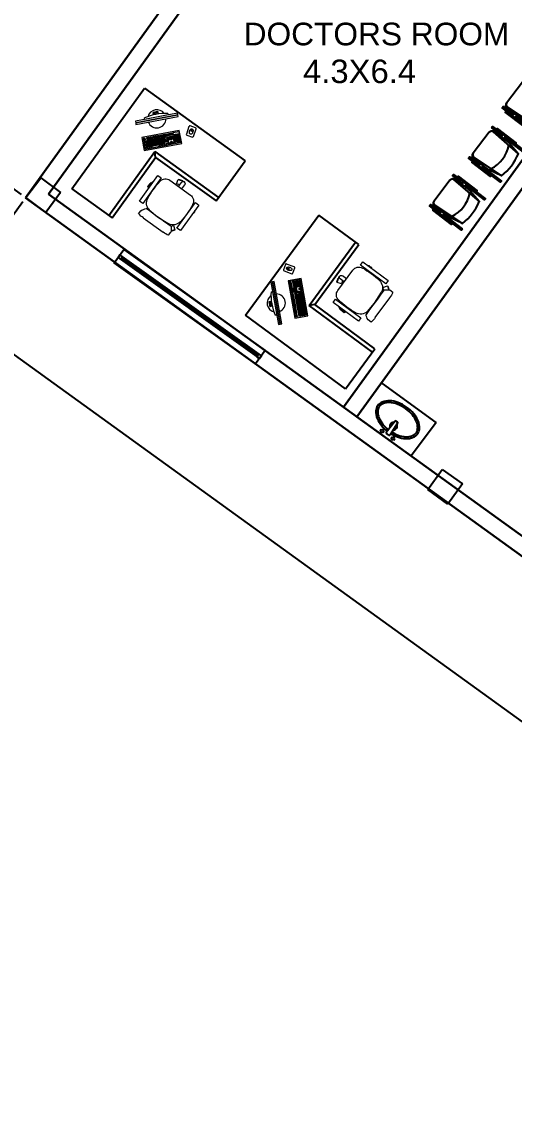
# Model space of a CAD drawing. Header units: metres. Extents: x 141303 to 146299, y 125960 to 127091.
# Drawn here: x 144839.51 to 144845.45, y 126079.54 to 126092.82 of the extents above; entities that cross this region are included whole.
import ezdxf

# ---------------------------------------------------------------- set-up
doc = ezdxf.new("R2010")
doc.units = ezdxf.units.M
doc.header["$MEASUREMENT"] = 0
for name, color, linetype in [('DIMENSION', 50, 'Continuous'), ('door', 12, 'Continuous'), ('FURNITURE', 6, 'Continuous'), ('WINDOW', 244, 'Continuous')]:
    doc.layers.add(name, color=color, linetype=linetype)
for name, color, linetype, lineweight in [('LETTERING', 50, 'Continuous', 30), ('new column', 4, 'Continuous', 25), ('NVMI_WALL', 7, 'Continuous', 30)]:
    doc.layers.add(name, color=color, linetype=linetype, lineweight=lineweight)
doc.layers.get('0').off()
doc.styles.get("Standard").update_dxf_attribs({"font": 'arial.ttf'})
doc.dimstyles.get("Standard").update_dxf_attribs({"dimtxt": 0.18, "dimasz": 0.18, "dimexe": 0.18, "dimexo": 0.0625, "dimgap": 0.09, "dimtad": 0, "dimtih": 1, "dimtoh": 1, "dimdec": 4, "dimzin": 0, "dimdsep": 46, "dimtxsty": 'Standard', "dimcen": 0.09, "dimadec": 0, "dimazin": 0, "dimtfac": 1, "dimtdec": 4, "dimtofl": 0, "dimtmove": 0, "dimatfit": 3, "dimfxl": 1, "dimtolj": 1, "dimtzin": 0, "dimarcsym": 0})

# ---------------------------------------------------------------- blocks, each defined once
blk = doc.blocks.new('*D84')
at = {"layer": 'Defpoints', "color": 0, "transparency": 16777216}
for p in [(144856.217, 126113.791), (144838.221, 126091.661), (144839.555, 126090.699)]:
    blk.add_point(p, dxfattribs=at)
at = {"layer": 'DIMENSION', "color": 0, "lineweight": -2, "transparency": 16777216}
for p, q in [((144856.166, 126113.827), (144854.736, 126114.859)), ((144854.777, 126114.607), (144846.683, 126103.389)), ((144838.326, 126091.807), (144846.42, 126103.026)), ((144839.504, 126090.735), (144838.075, 126091.767))]:
    blk.add_line(p, q, dxfattribs=at)
at = {"layer": 'DIMENSION', "color": 0, "transparency": 16777216}
for points in [[(144854.753, 126114.625), (144854.801, 126114.59), (144854.882, 126114.753)], [(144838.302, 126091.825), (144838.351, 126091.79), (144838.221, 126091.661)]]:
    blk.add_solid(points, dxfattribs=at)
at = {"layer": 'DIMENSION', "color": 0, "transparency": 16777216, "insert": (144846.552, 126103.207), "char_height": 0.18, "attachment_point": 5}
blk.add_mtext('\\A1;28.4754', dxfattribs=at)
blk = doc.blocks.new('*D87')
at = {"layer": 'Defpoints', "color": 0, "transparency": 16777216}
for p in [(144839.555, 126090.699), (144859.078, 126076.579), (144858.127, 126075.265)]:
    blk.add_point(p, dxfattribs=at)
at = {"layer": 'DIMENSION', "color": 0, "lineweight": -2, "transparency": 16777216}
for p, q in [((144839.518, 126090.648), (144838.499, 126089.239)), ((144838.75, 126089.279), (144848.114, 126082.507)), ((144857.981, 126075.37), (144848.617, 126082.143)), ((144859.041, 126076.529), (144858.022, 126075.119))]:
    blk.add_line(p, q, dxfattribs=at)
at = {"layer": 'DIMENSION', "color": 0, "transparency": 16777216}
for points in [[(144838.768, 126089.303), (144838.733, 126089.255), (144838.604, 126089.385)], [(144857.999, 126075.395), (144857.964, 126075.346), (144858.127, 126075.265)]]:
    blk.add_solid(points, dxfattribs=at)
at = {"layer": 'DIMENSION', "color": 0, "transparency": 16777216, "insert": (144848.366, 126082.325), "char_height": 0.18, "attachment_point": 5}
blk.add_mtext('\\A1;24.0935', dxfattribs=at)
blk = doc.blocks.new('LAVAMANOS A-03')
at = {"layer": 'FURNITURE'}
for p, q in [((-0.092, -0.109), (-0.116, -0.109)), ((-0.085, -0.102), (-0.085, -0.078)), ((-0.085, -0.14), (-0.085, -0.116)), ((-0.054, -0.109), (-0.078, -0.109)), ((-0.023, -0.306), (-0.03, -0.127)), ((-0.018, -0.115), (0.018, -0.115)), ((0.03, -0.127), (0.023, -0.306)), ((0.052, -0.109), (0.076, -0.109)), ((0.083, -0.102), (0.083, -0.078)), ((0.083, -0.14), (0.083, -0.116)), ((0.09, -0.109), (0.114, -0.109)), ((-0.011, -0.318), (0.011, -0.318))]:
    blk.add_line(p, q, dxfattribs=at)
for centre in [(-0.085, -0.109), (0.083, -0.109)]:
    blk.add_circle(centre, 0.0192, dxfattribs=at)
for centre, radius, start, end in [((-0.018, -0.127), 0.012, 90, 180), ((0.018, -0.127), 0.012, 360, 90), ((-0.185, -0.345), 0.129, 146.6703, 180), ((-0.095, -0.404), 0.237, 122.2055, 146.6703), ((-0.095, -0.404), 0.213, 122.2055, 146.6703), ((-0.036, -0.498), 0.348, 104.6225, 122.2055), ((-0.036, -0.498), 0.324, 104.6225, 122.2055), ((0.003, -0.647), 0.502, 93.6665, 104.6225), ((0.003, -0.647), 0.478, 93.7445, 104.6225), ((0, -0.246), 0.048, 124.3259, 240.8236), ((0, -0.246), 0.048, 300.0921, 55.6741), ((0.003, -0.647), 0.478, 75.3775, 86.9266), ((0.003, -0.647), 0.502, 75.3775, 86.9724), ((0.042, -0.498), 0.324, 57.7945, 75.3775), ((0.042, -0.498), 0.348, 57.7945, 75.3775), ((0.101, -0.404), 0.213, 33.3297, 57.7945), ((0.101, -0.404), 0.237, 33.3297, 57.7945), ((0.191, -0.345), 0.129, 0, 33.3297), ((-0.185, -0.345), 0.129, 180, 213.3297), ((-0.095, -0.286), 0.237, 213.3297, 237.7945), ((-0.185, -0.345), 0.105, 146.6703, 180), ((-0.185, -0.345), 0.105, 180, 213.3297), ((-0.095, -0.286), 0.213, 213.3297, 237.7945), ((-0.011, -0.306), 0.012, 180, 270), ((0.011, -0.306), 0.012, 270, 0), ((0.101, -0.286), 0.213, 302.2055, 326.6703), ((0.101, -0.286), 0.237, 302.2055, 326.6703), ((0.191, -0.345), 0.105, 360, 33.3297), ((0.191, -0.345), 0.105, 326.6703, 0), ((0.191, -0.345), 0.129, 326.6703, 360), ((-0.036, -0.192), 0.348, 237.7945, 255.3775), ((-0.036, -0.192), 0.324, 237.7945, 255.3775), ((0.003, -0.043), 0.502, 255.3775, 270), ((0.003, -0.043), 0.478, 255.3775, 270), ((0.003, -0.043), 0.478, 270, 284.6225), ((0.003, -0.043), 0.502, 270, 284.6225), ((0.042, -0.192), 0.324, 284.6225, 302.2055), ((0.042, -0.192), 0.348, 284.6225, 302.2055)]:
    blk.add_arc(centre, radius, start, end, dxfattribs=at)
blk = doc.blocks.new('C03_MOB-EQUIP HOSP MI-CG$0$006_URGENCIAS & TOCOCIRUGÍA$0$MOB32')
at = {"lineweight": 0}
for p, q in [((494695.875, 2134831.135, 0.043), (494695.874, 2134831.084, 0.043)), ((494696.255, 2134831.134, 0.043), (494695.875, 2134831.135, 0.043)), ((494696.255, 2134831.084, 0.043), (494696.255, 2134831.134, 0.043)), ((494695.836, 2134830.983, 0.043), (494695.835, 2134830.677, 0.043)), ((494695.874, 2134831.084, 0.043), (494696.255, 2134831.084, 0.043)), ((494696.272, 2134830.975, 0.043), (494696.281, 2134830.844, 0.043)), ((494696.281, 2134830.844, 0.043), (494696.272, 2134830.685, 0.043)), ((494696.254, 2134830.576, 0.043), (494695.874, 2134830.576, 0.043)), ((494695.874, 2134830.576, 0.043), (494695.874, 2134830.525, 0.043)), ((494696.254, 2134830.525, 0.043), (494696.254, 2134830.576, 0.043)), ((494695.874, 2134830.525, 0.043), (494696.254, 2134830.525, 0.043))]:
    blk.add_line(p, q, dxfattribs=at)
at = {"lineweight": 0, "ltscale": 15}
for p, q in [((494695.986, 2134831.149, 0.043), (494695.986, 2134831.145, 0.043)), ((494696.06, 2134831.149, 0.043), (494695.986, 2134831.149, 0.043)), ((494696.005, 2134831.154, 0.043), (494696.005, 2134831.149, 0.043)), ((494696.055, 2134831.154, 0.043), (494696.005, 2134831.154, 0.043)), ((494696.055, 2134831.149, 0.043), (494696.055, 2134831.154, 0.043)), ((494696.06, 2134831.149, 0.043), (494696.06, 2134831.135, 0.043)), ((494696.267, 2134830.994, 0.043), (494696.28, 2134831.004, 0.043)), ((494696.384, 2134831.053, 0.043), (494696.339, 2134831.053, 0.043)), ((494696.391, 2134830.978, 0.043), (494696.391, 2134830.682, 0.043)), ((494695.77, 2134830.909, 0.043), (494695.747, 2134830.836, 0.043)), ((494695.747, 2134830.836, 0.043), (494695.751, 2134830.835, 0.043)), ((494695.764, 2134830.906, 0.043), (494695.749, 2134830.859, 0.043)), ((494695.749, 2134830.859, 0.043), (494695.754, 2134830.857, 0.043)), ((494695.764, 2134830.906, 0.043), (494695.769, 2134830.905, 0.043)), ((494695.823, 2134830.892, 0.043), (494695.77, 2134830.909, 0.043)), ((494695.835, 2134830.854, 0.043), (494695.774, 2134830.854, 0.043)), ((494695.81, 2134830.854, 0.043), (494695.823, 2134830.892, 0.043)), ((494695.835, 2134830.807, 0.043), (494695.774, 2134830.807, 0.043)), ((494695.929, 2134830.586, 0.043), (494695.921, 2134830.576, 0.043)), ((494696.28, 2134830.649, 0.043), (494696.252, 2134830.629, 0.043)), ((494696.252, 2134830.629, 0.043), (494696.284, 2134830.584, 0.043)), ((494696.266, 2134830.666, 0.043), (494696.28, 2134830.655, 0.043)), ((494696.284, 2134830.584, 0.043), (494696.324, 2134830.614, 0.043)), ((494696.288, 2134830.587, 0.043), (494696.291, 2134830.583, 0.043)), ((494696.291, 2134830.583, 0.043), (494696.331, 2134830.612, 0.043)), ((494696.384, 2134830.607, 0.043), (494696.339, 2134830.607, 0.043)), ((494695.969, 2134830.516, 0.043), (494695.957, 2134830.525, 0.043)), ((494695.972, 2134830.52, 0.043), (494695.969, 2134830.516, 0.043))]:
    blk.add_line(p, q, dxfattribs=at)
for centre, radius, start, end in [((494695.986, 2134831.122, 0.043), 0.0235, 33.8153, 146.1313), ((494696.403, 2134830.891, 0.043), 0.174, 111.5435, 134.8297), ((494676.051, 2134830.839, 0.043), 20.23, 359.4516, 0.4951), ((494696.206, 2134830.998, 0.043), 0.186, 353.6723, 16.9392), ((494695.774, 2134830.83, 0.043), 0.0235, 89.9733, 269.9733), ((494696.403, 2134830.769, 0.043), 0.174, 225.1169, 248.4032), ((494696.206, 2134830.662, 0.043), 0.186, 342.9918, 6.275), ((494695.985, 2134830.539, 0.043), 0.0235, 214.0889, 325.8578)]:
    blk.add_arc(centre, radius, start, end, dxfattribs=at)
at = {"lineweight": 0}
for centre, radius, start, end in [((494695.923, 2134830.984, 0.043), 0.0879, 96.6385, 180.7086), ((494696.043, 2134830.072, 0.043), 1.008, 82.874, 97.3738), ((494696.154, 2134830.954, 0.043), 0.119, 10.1305, 83.5543), ((494695.923, 2134830.676, 0.043), 0.0879, 179.238, 263.3082), ((494696.043, 2134831.587, 0.043), 1.008, 262.5729, 277.0726), ((494696.154, 2134830.706, 0.043), 0.119, 276.3923, 349.8161)]:
    blk.add_arc(centre, radius, start, end, dxfattribs=at)
blk = doc.blocks.new('C03_MOB-EQUIP HOSP MI-CG$0$DESK 1.50 X 1.50')
for points in [[(252.496, -575.355), (253.996, -575.355)], [(252.496, -575.355), (252.496, -575.955)], [(253.996, -575.355), (253.996, -576.855)], [(252.496, -575.905), (253.446, -575.905)], [(252.496, -575.955), (253.396, -575.955)], [(253.396, -575.955), (253.446, -575.905)], [(253.396, -575.955), (253.396, -576.855)], [(253.446, -575.905), (253.446, -576.855)], [(253.396, -576.855), (253.996, -576.855)]]:
    blk.add_lwpolyline(points)
blk = doc.blocks.new('C07_MOB-C.EXT Y FARMACIA$0$01.TLAT_TRIAGE - 06$0$02.COV_LNDV_MONTAJE - 00$0$Mob  -  PC 02')
at = {"lineweight": 0}
for p, q in [((-0.394, 0.402), (-0.443, 0.316)), ((-0.32, 0.372), (-0.381, 0.406)), ((0.22, 0.459), (-0.24, 0.459)), ((-0.24, 0.459), (-0.24, 0.299)), ((-0.159, 0.444), (-0.237, 0.444)), ((-0.237, 0.444), (-0.237, 0.349)), ((-0.219, 0.44), (-0.234, 0.44)), ((-0.234, 0.44), (-0.234, 0.406)), ((-0.234, 0.406), (-0.234, 0.44)), ((-0.234, 0.406), (-0.219, 0.406)), ((-0.219, 0.403), (-0.234, 0.403)), ((-0.234, 0.403), (-0.234, 0.37)), ((-0.234, 0.37), (-0.234, 0.403)), ((-0.219, 0.406), (-0.219, 0.44)), ((-0.219, 0.37), (-0.219, 0.403)), ((-0.2, 0.44), (-0.215, 0.44)), ((-0.215, 0.44), (-0.215, 0.425)), ((-0.215, 0.425), (-0.215, 0.44)), ((-0.215, 0.425), (-0.2, 0.425)), ((-0.2, 0.421), (-0.215, 0.421)), ((-0.215, 0.421), (-0.215, 0.406)), ((-0.215, 0.406), (-0.215, 0.421)), ((-0.215, 0.406), (-0.2, 0.406)), ((-0.2, 0.403), (-0.215, 0.403)), ((-0.215, 0.403), (-0.215, 0.388)), ((-0.215, 0.388), (-0.215, 0.403)), ((-0.2, 0.425), (-0.2, 0.44)), ((-0.2, 0.406), (-0.2, 0.421)), ((-0.2, 0.388), (-0.2, 0.403)), ((-0.162, 0.44), (-0.196, 0.44)), ((-0.196, 0.44), (-0.196, 0.425)), ((-0.196, 0.425), (-0.196, 0.44)), ((-0.196, 0.425), (-0.162, 0.425)), ((-0.181, 0.421), (-0.196, 0.421)), ((-0.196, 0.421), (-0.196, 0.406)), ((-0.196, 0.406), (-0.196, 0.421)), ((-0.196, 0.406), (-0.181, 0.406)), ((-0.181, 0.403), (-0.196, 0.403)), ((-0.196, 0.403), (-0.196, 0.388)), ((-0.196, 0.388), (-0.196, 0.403)), ((-0.181, 0.406), (-0.181, 0.421)), ((-0.181, 0.388), (-0.181, 0.403)), ((-0.162, 0.421), (-0.177, 0.421)), ((-0.177, 0.421), (-0.177, 0.406)), ((-0.177, 0.406), (-0.177, 0.421)), ((-0.177, 0.406), (-0.162, 0.406)), ((-0.162, 0.403), (-0.177, 0.403)), ((-0.177, 0.403), (-0.177, 0.388)), ((-0.177, 0.388), (-0.177, 0.403)), ((-0.162, 0.425), (-0.162, 0.44)), ((-0.162, 0.406), (-0.162, 0.421)), ((-0.162, 0.388), (-0.162, 0.403)), ((-0.159, 0.349), (-0.159, 0.444)), ((-0.15, 0.349), (-0.15, 0.444)), ((-0.15, 0.444), (-0.09, 0.444)), ((-0.132, 0.442), (-0.147, 0.442)), ((-0.147, 0.442), (-0.147, 0.427)), ((-0.147, 0.427), (-0.147, 0.442)), ((-0.147, 0.427), (-0.132, 0.427)), ((-0.132, 0.427), (-0.132, 0.442)), ((-0.113, 0.442), (-0.128, 0.442)), ((-0.128, 0.442), (-0.128, 0.427)), ((-0.128, 0.427), (-0.128, 0.442)), ((-0.128, 0.427), (-0.113, 0.427)), ((-0.113, 0.424), (-0.128, 0.424)), ((-0.128, 0.424), (-0.128, 0.409)), ((-0.128, 0.409), (-0.128, 0.424)), ((-0.128, 0.409), (-0.113, 0.409)), ((-0.113, 0.427), (-0.113, 0.442)), ((-0.113, 0.409), (-0.113, 0.424)), ((-0.094, 0.442), (-0.109, 0.442)), ((-0.109, 0.442), (-0.109, 0.427)), ((-0.109, 0.427), (-0.109, 0.442)), ((-0.109, 0.427), (-0.094, 0.427)), ((-0.094, 0.427), (-0.094, 0.442)), ((-0.09, 0.444), (-0.09, 0.349)), ((-0.082, 0.349), (-0.082, 0.444)), ((0.205, 0.444), (-0.082, 0.444)), ((-0.057, 0.442), (-0.08, 0.442)), ((-0.08, 0.442), (-0.08, 0.427)), ((-0.08, 0.427), (-0.08, 0.442)), ((-0.08, 0.427), (-0.057, 0.427)), ((-0.034, 0.423), (-0.08, 0.423)), ((-0.08, 0.423), (-0.08, 0.408)), ((-0.08, 0.408), (-0.08, 0.423)), ((-0.08, 0.408), (-0.034, 0.408)), ((-0.065, 0.404), (-0.08, 0.404)), ((-0.08, 0.404), (-0.08, 0.37)), ((-0.08, 0.37), (-0.08, 0.404)), ((-0.065, 0.385), (-0.065, 0.404)), ((-0.046, 0.404), (-0.061, 0.404)), ((-0.061, 0.404), (-0.061, 0.389)), ((-0.061, 0.389), (-0.061, 0.404)), ((-0.057, 0.427), (-0.057, 0.442)), ((-0.031, 0.442), (-0.053, 0.442)), ((-0.053, 0.442), (-0.053, 0.427)), ((-0.053, 0.427), (-0.053, 0.442)), ((-0.053, 0.427), (-0.031, 0.427)), ((-0.046, 0.389), (-0.046, 0.404)), ((-0.026, 0.404), (-0.041, 0.404)), ((-0.041, 0.404), (-0.041, 0.389)), ((-0.041, 0.389), (-0.041, 0.404)), ((-0.034, 0.408), (-0.034, 0.423)), ((-0.031, 0.427), (-0.031, 0.442)), ((-0.015, 0.423), (-0.03, 0.423)), ((-0.03, 0.423), (-0.03, 0.408)), ((-0.03, 0.408), (-0.03, 0.423)), ((-0.03, 0.408), (-0.015, 0.408)), ((-0.004, 0.442), (-0.026, 0.442)), ((-0.026, 0.442), (-0.026, 0.427)), ((-0.026, 0.427), (-0.026, 0.442)), ((-0.026, 0.427), (-0.004, 0.427)), ((-0.026, 0.389), (-0.026, 0.404)), ((-0.007, 0.404), (-0.022, 0.404)), ((-0.022, 0.404), (-0.022, 0.389)), ((-0.022, 0.389), (-0.022, 0.404)), ((-0.015, 0.408), (-0.015, 0.423)), ((0.004, 0.423), (-0.011, 0.423)), ((-0.011, 0.423), (-0.011, 0.408)), ((-0.011, 0.408), (-0.011, 0.423)), ((-0.011, 0.408), (0.004, 0.408)), ((-0.007, 0.389), (-0.007, 0.404)), ((-0.004, 0.427), (-0.004, 0.442)), ((0.012, 0.404), (-0.003, 0.404)), ((-0.003, 0.404), (-0.003, 0.389)), ((-0.003, 0.389), (-0.003, 0.404)), ((0.023, 0.442), (0, 0.442)), ((0, 0.442), (0, 0.427)), ((0, 0.427), (0, 0.442)), ((0, 0.427), (0.023, 0.427)), ((0.004, 0.408), (0.004, 0.423)), ((0.024, 0.423), (0.009, 0.423)), ((0.009, 0.423), (0.009, 0.408)), ((0.009, 0.408), (0.009, 0.423)), ((0.009, 0.408), (0.024, 0.408)), ((0.012, 0.389), (0.012, 0.404)), ((0.031, 0.404), (0.016, 0.404)), ((0.016, 0.404), (0.016, 0.389)), ((0.016, 0.389), (0.016, 0.404)), ((0.023, 0.427), (0.023, 0.442)), ((0.024, 0.408), (0.024, 0.423)), ((0.123, 0.442), (0.027, 0.442)), ((0.027, 0.442), (0.027, 0.427)), ((0.027, 0.427), (0.027, 0.442)), ((0.027, 0.427), (0.123, 0.427)), ((0.043, 0.423), (0.028, 0.423)), ((0.028, 0.423), (0.028, 0.408)), ((0.028, 0.408), (0.028, 0.423)), ((0.028, 0.408), (0.043, 0.408)), ((0.031, 0.389), (0.031, 0.404)), ((0.05, 0.404), (0.035, 0.404)), ((0.035, 0.404), (0.035, 0.389)), ((0.035, 0.389), (0.035, 0.404)), ((0.043, 0.408), (0.043, 0.423)), ((0.062, 0.423), (0.047, 0.423)), ((0.047, 0.423), (0.047, 0.408)), ((0.047, 0.408), (0.047, 0.423)), ((0.047, 0.408), (0.062, 0.408)), ((0.05, 0.389), (0.05, 0.404)), ((0.069, 0.404), (0.054, 0.404)), ((0.054, 0.404), (0.054, 0.389)), ((0.054, 0.389), (0.054, 0.404)), ((0.062, 0.408), (0.062, 0.423)), ((0.081, 0.423), (0.066, 0.423)), ((0.066, 0.423), (0.066, 0.408)), ((0.066, 0.408), (0.066, 0.423)), ((0.066, 0.408), (0.081, 0.408)), ((0.069, 0.389), (0.069, 0.404)), ((0.088, 0.404), (0.073, 0.404)), ((0.073, 0.404), (0.073, 0.389)), ((0.073, 0.389), (0.073, 0.404)), ((0.081, 0.408), (0.081, 0.423)), ((0.1, 0.423), (0.085, 0.423)), ((0.085, 0.423), (0.085, 0.408)), ((0.085, 0.408), (0.085, 0.423)), ((0.085, 0.408), (0.1, 0.408)), ((0.088, 0.389), (0.088, 0.404)), ((0.108, 0.404), (0.093, 0.404)), ((0.093, 0.404), (0.093, 0.389)), ((0.093, 0.389), (0.093, 0.404)), ((0.1, 0.408), (0.1, 0.423)), ((0.119, 0.423), (0.104, 0.423)), ((0.104, 0.423), (0.104, 0.408)), ((0.104, 0.408), (0.104, 0.423)), ((0.104, 0.408), (0.119, 0.408)), ((0.108, 0.389), (0.108, 0.404)), ((0.127, 0.404), (0.112, 0.404)), ((0.112, 0.404), (0.112, 0.389)), ((0.112, 0.389), (0.112, 0.404)), ((0.119, 0.408), (0.119, 0.423)), ((0.123, 0.427), (0.123, 0.442)), ((0.138, 0.423), (0.123, 0.423)), ((0.123, 0.423), (0.123, 0.408)), ((0.123, 0.408), (0.123, 0.423)), ((0.123, 0.408), (0.138, 0.408)), ((0.15, 0.442), (0.127, 0.442)), ((0.127, 0.442), (0.127, 0.427)), ((0.127, 0.427), (0.127, 0.442)), ((0.127, 0.427), (0.15, 0.427)), ((0.127, 0.389), (0.127, 0.404)), ((0.146, 0.404), (0.131, 0.404)), ((0.131, 0.404), (0.131, 0.389)), ((0.131, 0.389), (0.131, 0.404)), ((0.138, 0.408), (0.138, 0.423)), ((0.157, 0.423), (0.142, 0.423)), ((0.142, 0.423), (0.142, 0.408)), ((0.142, 0.408), (0.142, 0.423)), ((0.142, 0.408), (0.157, 0.408)), ((0.146, 0.389), (0.146, 0.404)), ((0.15, 0.427), (0.15, 0.442)), ((0.165, 0.404), (0.15, 0.404)), ((0.15, 0.404), (0.15, 0.389)), ((0.15, 0.389), (0.15, 0.404)), ((0.177, 0.442), (0.154, 0.442)), ((0.154, 0.442), (0.154, 0.427)), ((0.154, 0.427), (0.154, 0.442)), ((0.154, 0.427), (0.177, 0.427)), ((0.157, 0.408), (0.157, 0.423)), ((0.177, 0.423), (0.162, 0.423)), ((0.162, 0.423), (0.162, 0.408)), ((0.162, 0.408), (0.162, 0.423)), ((0.162, 0.408), (0.177, 0.408)), ((0.165, 0.389), (0.165, 0.404)), ((0.184, 0.404), (0.169, 0.404)), ((0.169, 0.404), (0.169, 0.389)), ((0.169, 0.389), (0.169, 0.404)), ((0.177, 0.427), (0.177, 0.442)), ((0.177, 0.408), (0.177, 0.423)), ((0.203, 0.442), (0.181, 0.442)), ((0.181, 0.442), (0.181, 0.427)), ((0.181, 0.427), (0.181, 0.442)), ((0.181, 0.427), (0.203, 0.427)), ((0.203, 0.423), (0.181, 0.423)), ((0.181, 0.423), (0.181, 0.408)), ((0.181, 0.408), (0.181, 0.423)), ((0.181, 0.408), (0.203, 0.408)), ((0.184, 0.389), (0.184, 0.404)), ((0.203, 0.404), (0.188, 0.404)), ((0.188, 0.404), (0.188, 0.389)), ((0.188, 0.389), (0.188, 0.404)), ((0.203, 0.427), (0.203, 0.442)), ((0.203, 0.408), (0.203, 0.423)), ((0.203, 0.389), (0.203, 0.404)), ((0.205, 0.349), (0.205, 0.444)), ((0.22, 0.299), (0.22, 0.459)), ((-0.44, 0.303), (-0.379, 0.268)), ((-0.404, 0.333), (-0.402, 0.339)), ((-0.404, 0.327), (-0.404, 0.333)), ((-0.404, 0.322), (-0.404, 0.327)), ((-0.403, 0.318), (-0.404, 0.322)), ((-0.401, 0.314), (-0.403, 0.318)), ((-0.402, 0.339), (-0.4, 0.345)), ((-0.398, 0.311), (-0.401, 0.314)), ((-0.4, 0.345), (-0.397, 0.35)), ((-0.395, 0.309), (-0.398, 0.311)), ((-0.397, 0.35), (-0.394, 0.356)), ((-0.395, 0.313), (-0.396, 0.31)), ((-0.389, 0.325), (-0.395, 0.314)), ((-0.395, 0.314), (-0.394, 0.313)), ((-0.395, 0.313), (-0.395, 0.313)), ((-0.391, 0.308), (-0.395, 0.309)), ((-0.394, 0.356), (-0.39, 0.36)), ((-0.394, 0.313), (-0.387, 0.324)), ((-0.386, 0.308), (-0.391, 0.308)), ((-0.39, 0.36), (-0.385, 0.364)), ((-0.387, 0.324), (-0.389, 0.325)), ((-0.388, 0.324), (-0.383, 0.333)), ((-0.382, 0.31), (-0.386, 0.308)), ((-0.385, 0.364), (-0.381, 0.367)), ((-0.377, 0.312), (-0.382, 0.31)), ((-0.381, 0.367), (-0.376, 0.369)), ((-0.373, 0.315), (-0.377, 0.312)), ((-0.376, 0.369), (-0.371, 0.369)), ((-0.368, 0.319), (-0.373, 0.315)), ((-0.371, 0.369), (-0.367, 0.369)), ((-0.364, 0.324), (-0.368, 0.319)), ((-0.367, 0.369), (-0.364, 0.368)), ((-0.365, 0.272), (-0.316, 0.358)), ((-0.364, 0.368), (-0.36, 0.365)), ((-0.361, 0.33), (-0.364, 0.324)), ((-0.359, 0.335), (-0.361, 0.33)), ((-0.36, 0.365), (-0.358, 0.362)), ((-0.357, 0.341), (-0.359, 0.335)), ((-0.358, 0.362), (-0.356, 0.357)), ((-0.356, 0.347), (-0.357, 0.341)), ((-0.356, 0.357), (-0.356, 0.353)), ((-0.356, 0.353), (-0.356, 0.347)), ((-0.24, 0.299), (0.22, 0.299)), ((-0.237, 0.349), (-0.159, 0.349)), ((-0.159, 0.334), (-0.237, 0.334)), ((-0.237, 0.334), (-0.237, 0.314)), ((-0.237, 0.314), (-0.159, 0.314)), ((-0.234, 0.37), (-0.219, 0.37)), ((-0.219, 0.367), (-0.234, 0.367)), ((-0.234, 0.367), (-0.234, 0.352)), ((-0.234, 0.352), (-0.234, 0.367)), ((-0.234, 0.352), (-0.219, 0.352)), ((-0.219, 0.352), (-0.219, 0.367)), ((-0.215, 0.388), (-0.2, 0.388)), ((-0.2, 0.385), (-0.215, 0.385)), ((-0.215, 0.385), (-0.215, 0.37)), ((-0.215, 0.37), (-0.215, 0.385)), ((-0.215, 0.37), (-0.2, 0.37)), ((-0.2, 0.367), (-0.215, 0.367)), ((-0.215, 0.367), (-0.215, 0.352)), ((-0.215, 0.352), (-0.215, 0.367)), ((-0.215, 0.352), (-0.2, 0.352)), ((-0.2, 0.37), (-0.2, 0.385)), ((-0.2, 0.352), (-0.2, 0.367)), ((-0.196, 0.388), (-0.181, 0.388)), ((-0.181, 0.385), (-0.196, 0.385)), ((-0.196, 0.385), (-0.196, 0.37)), ((-0.196, 0.37), (-0.196, 0.385)), ((-0.196, 0.37), (-0.181, 0.37)), ((-0.181, 0.367), (-0.196, 0.367)), ((-0.196, 0.367), (-0.196, 0.352)), ((-0.196, 0.352), (-0.196, 0.367)), ((-0.196, 0.352), (-0.181, 0.352)), ((-0.181, 0.37), (-0.181, 0.385)), ((-0.181, 0.352), (-0.181, 0.367)), ((-0.177, 0.388), (-0.162, 0.388)), ((-0.162, 0.385), (-0.177, 0.385)), ((-0.177, 0.385), (-0.177, 0.37)), ((-0.177, 0.37), (-0.177, 0.385)), ((-0.177, 0.37), (-0.162, 0.37)), ((-0.162, 0.367), (-0.177, 0.367)), ((-0.177, 0.367), (-0.177, 0.352)), ((-0.177, 0.352), (-0.177, 0.367)), ((-0.177, 0.352), (-0.162, 0.352)), ((-0.162, 0.37), (-0.162, 0.385)), ((-0.162, 0.352), (-0.162, 0.367)), ((-0.159, 0.314), (-0.159, 0.334)), ((-0.09, 0.349), (-0.15, 0.349)), ((-0.15, 0.314), (-0.15, 0.334)), ((-0.15, 0.334), (-0.09, 0.334)), ((-0.09, 0.314), (-0.15, 0.314)), ((-0.132, 0.385), (-0.147, 0.385)), ((-0.147, 0.385), (-0.147, 0.37)), ((-0.147, 0.37), (-0.147, 0.385)), ((-0.147, 0.37), (-0.132, 0.37)), ((-0.132, 0.367), (-0.147, 0.367)), ((-0.147, 0.367), (-0.147, 0.352)), ((-0.147, 0.352), (-0.147, 0.367)), ((-0.147, 0.352), (-0.132, 0.352)), ((-0.132, 0.332), (-0.147, 0.332)), ((-0.147, 0.332), (-0.147, 0.317)), ((-0.147, 0.317), (-0.147, 0.332)), ((-0.147, 0.317), (-0.132, 0.317)), ((-0.132, 0.37), (-0.132, 0.385)), ((-0.132, 0.352), (-0.132, 0.367)), ((-0.132, 0.317), (-0.132, 0.332)), ((-0.113, 0.385), (-0.128, 0.385)), ((-0.128, 0.385), (-0.128, 0.37)), ((-0.128, 0.37), (-0.128, 0.385)), ((-0.128, 0.37), (-0.113, 0.37)), ((-0.113, 0.367), (-0.128, 0.367)), ((-0.128, 0.367), (-0.128, 0.352)), ((-0.128, 0.352), (-0.128, 0.367)), ((-0.128, 0.352), (-0.113, 0.352)), ((-0.113, 0.332), (-0.128, 0.332)), ((-0.128, 0.332), (-0.128, 0.317)), ((-0.128, 0.317), (-0.128, 0.332)), ((-0.128, 0.317), (-0.113, 0.317)), ((-0.113, 0.37), (-0.113, 0.385)), ((-0.113, 0.352), (-0.113, 0.367)), ((-0.113, 0.317), (-0.113, 0.332)), ((-0.094, 0.385), (-0.109, 0.385)), ((-0.109, 0.385), (-0.109, 0.37)), ((-0.109, 0.37), (-0.109, 0.385)), ((-0.109, 0.37), (-0.094, 0.37)), ((-0.094, 0.367), (-0.109, 0.367)), ((-0.109, 0.367), (-0.109, 0.352)), ((-0.109, 0.352), (-0.109, 0.367)), ((-0.109, 0.352), (-0.094, 0.352)), ((-0.094, 0.332), (-0.109, 0.332)), ((-0.109, 0.332), (-0.109, 0.317)), ((-0.109, 0.317), (-0.109, 0.332)), ((-0.109, 0.317), (-0.094, 0.317)), ((-0.094, 0.37), (-0.094, 0.385)), ((-0.094, 0.352), (-0.094, 0.367)), ((-0.094, 0.317), (-0.094, 0.332)), ((-0.09, 0.334), (-0.09, 0.314)), ((-0.082, 0.349), (0.205, 0.349)), ((-0.08, 0.37), (-0.057, 0.37)), ((-0.046, 0.366), (-0.08, 0.366)), ((-0.08, 0.366), (-0.08, 0.351)), ((-0.08, 0.351), (-0.08, 0.366)), ((-0.08, 0.351), (-0.046, 0.351)), ((-0.001, 0.334), (-0.078, 0.334)), ((-0.078, 0.334), (-0.078, 0.314)), ((-0.078, 0.314), (-0.078, 0.334)), ((-0.078, 0.314), (-0.001, 0.314)), ((-0.061, 0.332), (-0.076, 0.332)), ((-0.076, 0.332), (-0.076, 0.317)), ((-0.076, 0.317), (-0.076, 0.332)), ((-0.076, 0.317), (-0.061, 0.317)), ((-0.057, 0.385), (-0.065, 0.385)), ((-0.061, 0.389), (-0.046, 0.389)), ((-0.061, 0.317), (-0.061, 0.332)), ((-0.057, 0.37), (-0.057, 0.385)), ((-0.041, 0.332), (-0.056, 0.332)), ((-0.056, 0.332), (-0.056, 0.317)), ((-0.056, 0.317), (-0.056, 0.332)), ((-0.056, 0.317), (-0.041, 0.317)), ((-0.038, 0.385), (-0.053, 0.385)), ((-0.053, 0.385), (-0.053, 0.37)), ((-0.053, 0.37), (-0.053, 0.385)), ((-0.053, 0.37), (-0.038, 0.37)), ((-0.046, 0.351), (-0.046, 0.366)), ((-0.041, 0.389), (-0.026, 0.389)), ((-0.026, 0.366), (-0.041, 0.366)), ((-0.041, 0.366), (-0.041, 0.351)), ((-0.041, 0.351), (-0.041, 0.366)), ((-0.041, 0.351), (-0.026, 0.351)), ((-0.041, 0.317), (-0.041, 0.332)), ((-0.038, 0.37), (-0.038, 0.385)), ((-0.022, 0.332), (-0.037, 0.332)), ((-0.037, 0.332), (-0.037, 0.317)), ((-0.037, 0.317), (-0.037, 0.332)), ((-0.037, 0.317), (-0.022, 0.317)), ((-0.019, 0.385), (-0.034, 0.385)), ((-0.034, 0.385), (-0.034, 0.37)), ((-0.034, 0.37), (-0.034, 0.385)), ((-0.034, 0.37), (-0.019, 0.37)), ((-0.026, 0.351), (-0.026, 0.366)), ((-0.022, 0.389), (-0.007, 0.389)), ((-0.007, 0.366), (-0.022, 0.366)), ((-0.022, 0.366), (-0.022, 0.351)), ((-0.022, 0.351), (-0.022, 0.366)), ((-0.022, 0.351), (-0.007, 0.351)), ((-0.022, 0.317), (-0.022, 0.332)), ((-0.019, 0.37), (-0.019, 0.385)), ((-0.003, 0.332), (-0.018, 0.332)), ((-0.018, 0.332), (-0.018, 0.317)), ((-0.018, 0.317), (-0.018, 0.332)), ((-0.018, 0.317), (-0.003, 0.317)), ((0, 0.385), (-0.015, 0.385)), ((-0.015, 0.385), (-0.015, 0.37)), ((-0.015, 0.37), (-0.015, 0.385)), ((-0.015, 0.37), (0, 0.37)), ((-0.007, 0.351), (-0.007, 0.366)), ((-0.003, 0.389), (0.012, 0.389)), ((0.012, 0.366), (-0.003, 0.366)), ((-0.003, 0.366), (-0.003, 0.351)), ((-0.003, 0.351), (-0.003, 0.366)), ((-0.003, 0.351), (0.012, 0.351)), ((-0.003, 0.317), (-0.003, 0.332)), ((-0.001, 0.314), (-0.001, 0.334)), ((0, 0.37), (0, 0.385)), ((0.019, 0.385), (0.004, 0.385)), ((0.004, 0.385), (0.004, 0.37)), ((0.004, 0.37), (0.004, 0.385)), ((0.004, 0.37), (0.019, 0.37)), ((0.083, 0.334), (0.006, 0.334)), ((0.006, 0.334), (0.006, 0.314)), ((0.006, 0.314), (0.006, 0.334)), ((0.006, 0.314), (0.083, 0.314)), ((0.024, 0.332), (0.009, 0.332)), ((0.009, 0.332), (0.009, 0.317)), ((0.009, 0.317), (0.009, 0.332)), ((0.009, 0.317), (0.024, 0.317)), ((0.012, 0.351), (0.012, 0.366)), ((0.016, 0.389), (0.031, 0.389)), ((0.031, 0.366), (0.016, 0.366)), ((0.016, 0.366), (0.016, 0.351)), ((0.016, 0.351), (0.016, 0.366)), ((0.016, 0.351), (0.031, 0.351)), ((0.019, 0.37), (0.019, 0.385)), ((0.039, 0.385), (0.024, 0.385)), ((0.024, 0.385), (0.024, 0.37)), ((0.024, 0.37), (0.024, 0.385)), ((0.024, 0.37), (0.039, 0.37)), ((0.024, 0.317), (0.024, 0.332)), ((0.043, 0.332), (0.028, 0.332)), ((0.028, 0.332), (0.028, 0.317)), ((0.028, 0.317), (0.028, 0.332)), ((0.028, 0.317), (0.043, 0.317)), ((0.031, 0.351), (0.031, 0.366)), ((0.035, 0.389), (0.05, 0.389)), ((0.05, 0.366), (0.035, 0.366)), ((0.035, 0.366), (0.035, 0.351)), ((0.035, 0.351), (0.035, 0.366)), ((0.035, 0.351), (0.05, 0.351)), ((0.039, 0.37), (0.039, 0.385)), ((0.058, 0.385), (0.043, 0.385)), ((0.043, 0.385), (0.043, 0.37)), ((0.043, 0.37), (0.043, 0.385)), ((0.043, 0.37), (0.058, 0.37)), ((0.043, 0.317), (0.043, 0.332)), ((0.062, 0.332), (0.047, 0.332)), ((0.047, 0.332), (0.047, 0.317)), ((0.047, 0.317), (0.047, 0.332)), ((0.047, 0.317), (0.062, 0.317)), ((0.05, 0.351), (0.05, 0.366)), ((0.054, 0.389), (0.069, 0.389)), ((0.069, 0.366), (0.054, 0.366)), ((0.054, 0.366), (0.054, 0.351)), ((0.054, 0.351), (0.054, 0.366)), ((0.054, 0.351), (0.069, 0.351)), ((0.058, 0.37), (0.058, 0.385)), ((0.077, 0.385), (0.062, 0.385)), ((0.062, 0.385), (0.062, 0.37)), ((0.062, 0.37), (0.062, 0.385)), ((0.062, 0.37), (0.077, 0.37)), ((0.062, 0.317), (0.062, 0.332)), ((0.081, 0.332), (0.066, 0.332)), ((0.066, 0.332), (0.066, 0.317)), ((0.066, 0.317), (0.066, 0.332)), ((0.066, 0.317), (0.081, 0.317)), ((0.069, 0.351), (0.069, 0.366)), ((0.073, 0.389), (0.088, 0.389)), ((0.088, 0.366), (0.073, 0.366)), ((0.073, 0.366), (0.073, 0.351)), ((0.073, 0.351), (0.073, 0.366)), ((0.073, 0.351), (0.088, 0.351)), ((0.077, 0.37), (0.077, 0.385)), ((0.096, 0.385), (0.081, 0.385)), ((0.081, 0.385), (0.081, 0.37)), ((0.081, 0.37), (0.081, 0.385)), ((0.081, 0.37), (0.096, 0.37)), ((0.081, 0.317), (0.081, 0.332)), ((0.083, 0.314), (0.083, 0.334)), ((0.088, 0.351), (0.088, 0.366)), ((0.167, 0.334), (0.09, 0.334)), ((0.09, 0.334), (0.09, 0.314)), ((0.09, 0.314), (0.09, 0.334)), ((0.09, 0.314), (0.167, 0.314)), ((0.093, 0.389), (0.108, 0.389)), ((0.108, 0.366), (0.093, 0.366)), ((0.093, 0.366), (0.093, 0.351)), ((0.093, 0.351), (0.093, 0.366)), ((0.093, 0.351), (0.108, 0.351)), ((0.108, 0.332), (0.093, 0.332)), ((0.093, 0.332), (0.093, 0.317)), ((0.093, 0.317), (0.093, 0.332)), ((0.093, 0.317), (0.108, 0.317)), ((0.096, 0.37), (0.096, 0.385)), ((0.115, 0.385), (0.1, 0.385)), ((0.1, 0.385), (0.1, 0.37)), ((0.1, 0.37), (0.1, 0.385)), ((0.1, 0.37), (0.115, 0.37)), ((0.108, 0.351), (0.108, 0.366)), ((0.108, 0.317), (0.108, 0.332)), ((0.112, 0.389), (0.127, 0.389)), ((0.127, 0.366), (0.112, 0.366)), ((0.112, 0.366), (0.112, 0.351)), ((0.112, 0.351), (0.112, 0.366)), ((0.112, 0.351), (0.127, 0.351)), ((0.127, 0.332), (0.112, 0.332)), ((0.112, 0.332), (0.112, 0.317)), ((0.112, 0.317), (0.112, 0.332)), ((0.112, 0.317), (0.127, 0.317)), ((0.115, 0.37), (0.115, 0.385)), ((0.134, 0.385), (0.119, 0.385)), ((0.119, 0.385), (0.119, 0.37)), ((0.119, 0.37), (0.119, 0.385)), ((0.119, 0.37), (0.134, 0.37)), ((0.127, 0.351), (0.127, 0.366)), ((0.127, 0.317), (0.127, 0.332)), ((0.131, 0.389), (0.146, 0.389)), ((0.146, 0.366), (0.131, 0.366)), ((0.131, 0.366), (0.131, 0.351)), ((0.131, 0.351), (0.131, 0.366)), ((0.131, 0.351), (0.146, 0.351)), ((0.146, 0.332), (0.131, 0.332)), ((0.131, 0.332), (0.131, 0.317)), ((0.131, 0.317), (0.131, 0.332)), ((0.131, 0.317), (0.146, 0.317)), ((0.134, 0.37), (0.134, 0.385)), ((0.153, 0.385), (0.138, 0.385)), ((0.138, 0.385), (0.138, 0.37)), ((0.138, 0.37), (0.138, 0.385)), ((0.138, 0.37), (0.153, 0.37)), ((0.146, 0.351), (0.146, 0.366)), ((0.146, 0.317), (0.146, 0.332)), ((0.15, 0.389), (0.165, 0.389)), ((0.165, 0.366), (0.15, 0.366)), ((0.15, 0.366), (0.15, 0.351)), ((0.15, 0.351), (0.15, 0.366)), ((0.15, 0.351), (0.165, 0.351)), ((0.165, 0.332), (0.15, 0.332)), ((0.15, 0.332), (0.15, 0.317)), ((0.15, 0.317), (0.15, 0.332)), ((0.15, 0.317), (0.165, 0.317)), ((0.153, 0.37), (0.153, 0.385)), ((0.172, 0.385), (0.157, 0.385)), ((0.157, 0.385), (0.157, 0.37)), ((0.157, 0.37), (0.157, 0.385)), ((0.157, 0.37), (0.172, 0.37)), ((0.165, 0.351), (0.165, 0.366)), ((0.165, 0.317), (0.165, 0.332)), ((0.167, 0.314), (0.167, 0.334)), ((0.169, 0.389), (0.184, 0.389)), ((0.184, 0.366), (0.169, 0.366)), ((0.169, 0.366), (0.169, 0.351)), ((0.169, 0.351), (0.169, 0.366)), ((0.169, 0.351), (0.184, 0.351)), ((0.172, 0.37), (0.172, 0.385)), ((0.203, 0.385), (0.177, 0.385)), ((0.177, 0.385), (0.177, 0.37)), ((0.177, 0.37), (0.177, 0.385)), ((0.177, 0.37), (0.203, 0.37)), ((0.184, 0.351), (0.184, 0.366)), ((0.205, 0.334), (0.186, 0.334)), ((0.186, 0.334), (0.186, 0.314)), ((0.186, 0.314), (0.186, 0.334)), ((0.186, 0.314), (0.205, 0.314)), ((0.188, 0.389), (0.203, 0.389)), ((0.203, 0.366), (0.188, 0.366)), ((0.188, 0.366), (0.188, 0.351)), ((0.188, 0.351), (0.188, 0.366)), ((0.188, 0.351), (0.203, 0.351)), ((0.203, 0.332), (0.188, 0.332)), ((0.188, 0.332), (0.188, 0.317)), ((0.188, 0.317), (0.188, 0.332)), ((0.188, 0.317), (0.203, 0.317)), ((0.203, 0.37), (0.203, 0.385)), ((0.203, 0.351), (0.203, 0.366)), ((0.203, 0.317), (0.203, 0.332)), ((0.205, 0.314), (0.205, 0.334)), ((0.205, 0.314), (0.205, 0.334)), ((-0.03, 0.055), (-0.03, 0.026)), ((-0.03, 0.043), (0.03, 0.043)), ((-0.03, 0.038), (0.03, 0.038)), ((-0.03, 0.034), (0.03, 0.034)), ((-0.03, 0.029), (0.03, 0.029)), ((-0.03, 0.026), (0.03, 0.026)), ((0.03, 0.055), (0.03, 0.026))]:
    blk.add_line(p, q, dxfattribs=at)
for points in [[(0.26, 0.13), (-0.26, 0.13), (-0.26, 0.11), (0.26, 0.11)], [(0.26, 0.11), (-0.26, 0.11), (-0.26, 0.09), (0.26, 0.09)]]:
    blk.add_lwpolyline(points, close=True, dxfattribs=at)
for points in [[(-0.143, 0.072), (-0.143, 0.09)], [(-0.143, 0.09), (0.143, 0.09)], [(0.143, 0.09), (0.143, 0.072)]]:
    blk.add_lwpolyline(points, dxfattribs=at)
for centre, radius, start, end in [((-0.386, 0.397), 0.01, 60.3633, 150.3633), ((-0.435, 0.311), 0.01, 150.3633, 240.3633), ((-0.364, 0.368), 0.0392, 208.332, 272.3946), ((-0.388, 0.317), 0.00805, 97.1124, 203.6142), ((-0.395, 0.321), 0.00805, 277.1124, 23.6142), ((-0.374, 0.277), 0.01, 240.3633, 330.3633), ((-0.325, 0.363), 0.01, 330.3633, 60.3633), ((0, 0.11), 0.11, 10.4916, 169.5084), ((0, 0.651), 0.596, 256.1191, 283.881), ((0, 0.11), 0.11, 205.0741, 334.9259)]:
    blk.add_arc(centre, radius, start, end, dxfattribs=at)
blk = doc.blocks.new('18140101')
for p, q in [((-0.475, -0.068), (-0.483, -0.068)), ((-0.068, -0.068), (-0.059, -0.068))]:
    blk.add_line(p, q)
for points in [[(-0.492, -0.076), (-0.492, -0.208), (-0.51, -0.208), (-0.51, 0.276), (-0.492, 0.276), (-0.492, 0.012, 0.414214), (-0.483, 0.003), (-0.475, 0.003)], [(-0.068, 0.003), (-0.059, 0.003, 0.414214), (-0.051, 0.012), (-0.051, 0.276), (-0.033, 0.276), (-0.033, -0.208), (-0.051, -0.208), (-0.051, -0.076)], [(-0.43, -0.2, -0.414214), (-0.475, -0.156), (-0.475, 0.074), (-0.439, 0.239), (-0.465, -0.161, 0.392815), (-0.43, -0.2), (-0.112, -0.2, 0.392815), (-0.078, -0.161), (-0.104, 0.239), (-0.068, 0.074), (-0.068, -0.156, -0.414214), (-0.112, -0.2)], [(-0.51, 0.012, 0.414214), (-0.483, -0.015), (-0.475, -0.015)], [(-0.068, -0.015), (-0.059, -0.015, 0.414214), (-0.033, 0.012, 0.414214)], [(-0.475, -0.05), (-0.483, -0.05, 0.414214), (-0.51, -0.076, 0.414214)], [(-0.033, -0.076, 0.414214), (-0.059, -0.05), (-0.068, -0.05)]]:
    blk.add_lwpolyline(points, format="xyb")
for points in [[(-0.51, 0.138), (-0.528, 0.138), (-0.528, -0.147), (-0.51, -0.147)], [(-0.033, 0.138), (-0.015, 0.138), (-0.015, -0.147), (-0.033, -0.147)]]:
    blk.add_lwpolyline(points)
for centre, radius, start, end in [((-0.271, -0.445), 0.704, 76.2765, 103.7235), ((-0.272, -0.28), 0.406, 64.1271, 115.8575), ((-0.483, -0.076), 0.00883, 90, 180), ((-0.059, -0.076), 0.00883, 0, 90)]:
    blk.add_arc(centre, radius, start, end)
blk = doc.blocks.new('C05 _MUROS URGENCIAS Y TOCOCIRUGÍA$0$VENTANA FACH  2.10 X 1.00')
at = {"elevation": 0}
for points in [[(194.2, -606.543), (194.2, -606.583), (194.24, -606.583), (194.24, -606.543)], [(196.26, -606.543), (196.26, -606.583), (196.3, -606.583), (196.3, -606.543)]]:
    blk.add_lwpolyline(points, close=True, dxfattribs=at)
at = {"layer": 'door', "linetype": 'ByBlock', "elevation": 0}
for points in [[(196.3, -606.663), (194.2, -606.663), (194.2, -606.463), (196.3, -606.463), (196.3, -606.663)], [(194.24, -606.553), (196.26, -606.553)], [(194.24, -606.563), (196.26, -606.563)], [(194.24, -606.573), (196.26, -606.573)]]:
    blk.add_lwpolyline(points, dxfattribs=at)
blk.add_lwpolyline([(194.2, -606.583), (196.3, -606.583), (196.3, -606.543), (194.2, -606.543)], close=True, dxfattribs=at)

msp = doc.modelspace()

# ---------------------------------------------------------------- linework, layer by layer
at = {"layer": 'FURNITURE'}
for q in [(144843.86571, 126088.45035), (144844.21333, 126087.58202)]:
    msp.add_line((144844.51296, 126087.98017), q, dxfattribs=at)
at = {"layer": 'new column'}
for p, q in [((144839.55497, 126090.69884), (144839.7348, 126090.93897)), ((144839.7348, 126090.93897), (144839.97493, 126090.75914)), ((144839.97493, 126090.75914), (144839.7951, 126090.51901)), ((144839.7951, 126090.51901), (144839.55497, 126090.69884)), ((144844.41033, 126087.16913), (144844.58427, 126087.41356)), ((144844.58427, 126087.41356), (144844.8287, 126087.23962)), ((144844.65476, 126086.99519), (144844.41033, 126087.16913)), ((144844.8287, 126087.23962), (144844.65476, 126086.99519))]:
    msp.add_line(p, q, dxfattribs=at)
at = {"layer": 'NVMI_WALL'}
for p, q in [((144839.55072, 126090.69773), (144849.52698, 126104.53873)), ((144839.82974, 126090.7428), (144843.62689, 126096.01094)), ((144843.39262, 126088.16674), (144846.67022, 126092.69993)), ((144843.55469, 126088.04956), (144846.19718, 126091.70433)), ((144839.82974, 126090.7428), (144844.60817, 126087.28787)), ((144839.55072, 126090.69773), (144859.07765, 126076.57926)), ((144843.55469, 126088.04956), (144848.1738, 126084.70983))]:
    msp.add_line(p, q, dxfattribs=at)

# ---------------------------------------------------------------- block references
at = {"layer": 'FURNITURE', "lineweight": 5, "rotation": 232.7066769525115}
for p in [(144845.45484, 126091.63267), (144845.05034, 126091.02554), (144844.57787, 126090.44796)]:
    msp.add_blockref('18140101', p, dxfattribs=at)
at = {"layer": 'FURNITURE', "linetype": 'ByBlock', "lineweight": 0}
for name, p, rotation in [('C03_MOB-EQUIP HOSP MI-CG$0$DESK 1.50 X 1.50', (144225.73938, 126222.47509), 54.20925460324817), ('C07_MOB-C.EXT Y FARMACIA$0$01.TLAT_TRIAGE - 06$0$02.COV_LNDV_MONTAJE - 00$0$Mob  -  PC 02', (144841.11683, 126091.76013), 190.7115248847711), ('C03_MOB-EQUIP HOSP MI-CG$0$DESK 1.50 X 1.50', (144706.35514, 125475.19948), 143.705857333058), ('C07_MOB-C.EXT Y FARMACIA$0$01.TLAT_TRIAGE - 06$0$02.COV_LNDV_MONTAJE - 00$0$Mob  -  PC 02', (144842.47166, 126089.40474), 280.2081276145809)]:
    msp.add_blockref(name, p, dxfattribs=dict(at, rotation=rotation))
at = {"layer": 'FURNITURE', "linetype": 'ByBlock', "lineweight": 0, "xscale": -1}
for p, rotation in [((2165838.46446, -721138.53898, -0.04324), 54.20925460324823), ((1009796.20357, 2139565.13107, -0.04324), 143.7058573330579)]:
    msp.add_blockref('C03_MOB-EQUIP HOSP MI-CG$0$006_URGENCIAS & TOCOCIRUGÍA$0$MOB32', p, dxfattribs=dict(at, rotation=rotation))
at = {"layer": 'FURNITURE', "lineweight": 0, "extrusion": (1.27391e-23, -2.14301e-23, -1), "xscale": -0.9327357440957136, "yscale": 0.9327357440957134, "zscale": 0.932735744095713, "rotation": 215.2131791720315}
msp.add_blockref('LAVAMANOS A-03', (-144843.86415, 126087.74989), dxfattribs=at)
at = {"layer": 'WINDOW', "lineweight": 0, "extrusion": (1.54124e-23, -1.34054e-23, -1), "xscale": -1, "rotation": 215.5565035347099}
msp.add_blockref('C05 _MUROS URGENCIAS Y TOCOCIRUGÍA$0$VENTANA FACH  2.10 X 1.00', (-144647.65858, 125482.3763, 0), dxfattribs=at)

# ---------------------------------------------------------------- texts
at = {"layer": 'LETTERING', "attachment_point": 1}
for s, width, gutter_width, insert, char_height in [('DOCTORS ROOM', 9.0223142, 1.36946, (144842.18658, 126092.81427), 0.2738921), ('4.3X6.4', 1.9333061, 1.41833, (144842.90386, 126092.36769), 0.283666)]:
    msp.add_mtext_dynamic_manual_height_columns(s, width=width, gutter_width=gutter_width, heights=[0], dxfattribs=dict(at, insert=insert, char_height=char_height))

# ---------------------------------------------------------------- dimensions: what is measured, and where the dimension line sits
at = {"layer": 'DIMENSION'}
for p1, p2, distance, picture, middle in [((144856.2165, 126113.79086), (144839.55497, 126090.69884), -1.64506, '*D84', (144846.55168, 126103.20741)), ((144839.55497, 126090.69884), (144859.07765, 126076.57926), -1.62197, '*D87', (144848.36579, 126082.32479))]:
    dim = msp.add_aligned_dim(p1=p1, p2=p2, distance=distance, dimstyle='Standard', dxfattribs=at)
    dim.commit()
    dim.dimension.update_dxf_attribs({"geometry": picture, "text_midpoint": middle})

doc.saveas('drawing.dxf')
